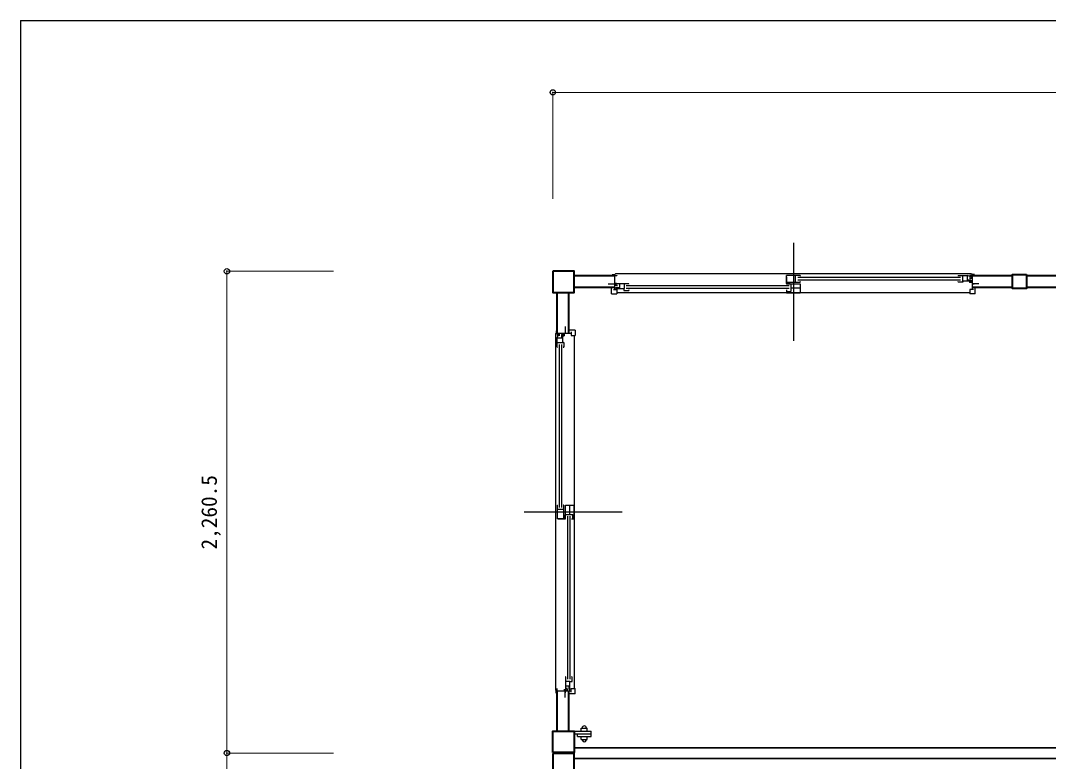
# Model space of a CAD drawing. Units: millimetres, scale not verified. Extents: x -9739 to 9926, y -7024 to 6958.
# Drawn here: x -9739 to -4914, y 3482 to 6958 of the extents above; entities that cross this region are included whole.
import ezdxf
from ezdxf.enums import TextEntityAlignment as Align

# ---------------------------------------------------------------- set-up
doc = ezdxf.new("R2010")
doc.units = ezdxf.units.MM
doc.header["$LTSCALE"] = 50
doc.header["$PDMODE"] = 32
doc.header["$PDSIZE"] = 25
for name, color, linetype, lineweight in [('0-0', 7, 'Continuous', 25), ('0-1', 7, 'Continuous', 25), ('0-2', 4, 'Continuous', 18)]:
    doc.layers.add(name, color=color, linetype=linetype, lineweight=lineweight)
doc.styles.add('ＭＳ ゴシック', font='')
doc.styles.get('ＭＳ ゴシック').set_extended_font_data('MS Gothic')

msp = doc.modelspace()

# ---------------------------------------------------------------- linework, layer by layer
at = {"layer": '0-0'}
msp.add_line((-9739.2, 6958.36), (-9739.2, -6317.92), dxfattribs=at)
msp.add_lwpolyline([(-9739.2, 6958.36), (9922.96, 6958.36), (9922.96, -7024.08)], dxfattribs=at)
at = {"layer": '0-1'}
for p, q in [((-6111.72, 5916.12), (-6111.72, 5456.11)), ((-6962.02, 5766.45), (-6950.72, 5766.45)), ((-6947.22, 5769.45), (-6950.72, 5765.95)), ((-6950.72, 5766.45), (-6950.72, 5696.45)), ((-5276.22, 5769.45), (-6947.22, 5769.45)), ((-6144.22, 5724.7), (-6144.22, 5761.7)), ((-6079.22, 5761.7), (-6144.22, 5761.7)), ((-6144.22, 5756.4), (-6144.22, 5725.2)), ((-6101.02, 5730.2), (-6101.02, 5761.7)), ((-5326.72, 5752.7), (-6091.22, 5752.7)), ((-6079.22, 5761.7), (-6079.22, 5759.7)), ((-5338.72, 5761.7), (-5338.72, 5759.7)), ((-5338.72, 5761.7), (-5293.71, 5761.7)), ((-5317.17, 5761.7), (-5317.17, 5736.2)), ((-5295.42, 5761.7), (-5295.42, 5736.2)), ((-5282.78, 5757.7), (-5293.71, 5761.7)), ((-5285.72, 5749.7), (-5280.74, 5750.2)), ((-5282.78, 5757.7), (-5275.72, 5757.7)), ((-5272.72, 5762.2), (-5282.72, 5762.2)), ((-5282.72, 5762.2), (-5282.72, 5760.7)), ((-5282.72, 5757.7), (-5282.72, 5754.7)), ((-5280.73, 5754.7), (-5282.72, 5754.7)), ((-5280.71, 5750.2), (-5272.72, 5750.2)), ((-5275.72, 5754.7), (-5277.72, 5754.7)), ((-5276.22, 5769.45), (-5272.72, 5765.95)), ((-5275.72, 5757.7), (-5275.72, 5754.7)), ((-6981.72, 5723.45), (-6950.72, 5723.45)), ((-6964.72, 5676.7), (-6964.72, 5706.7)), ((-6956.72, 5723.45), (-6956.72, 5720.45)), ((-6956.72, 5696.45), (-6939.72, 5696.45)), ((-6950.72, 5726.6), (-6942.72, 5726.6)), ((-6942.72, 5715.2), (-6950.72, 5715.2)), ((-6884.72, 5722.7), (-6947.72, 5722.7)), ((-6947.72, 5722.7), (-6947.72, 5719.7)), ((-6947.72, 5719.7), (-6945.73, 5719.7)), ((-6944.72, 5705.4), (-6927.47, 5705.4)), ((-6944.72, 5705.4), (-6944.72, 5701.2)), ((-6944.72, 5701.2), (-6906.27, 5701.2)), ((-6942.72, 5719.7), (-6940.72, 5719.7)), ((-6942.72, 5715.2), (-6937.72, 5714.7)), ((-6940.72, 5722.7), (-6940.72, 5719.7)), ((-6939.72, 5696.45), (-6939.72, 5681.45)), ((-6927.47, 5722.7), (-6927.47, 5701.2)), ((-6907.22, 5701.2), (-6907.22, 5691.2)), ((-6906.27, 5722.7), (-6906.27, 5701.2)), ((-6132.22, 5713.7), (-6896.72, 5713.7)), ((-6132.22, 5701.7), (-6896.72, 5701.7)), ((-6884.72, 5720.7), (-6884.72, 5722.7)), ((-6884.72, 5693.3), (-6884.72, 5694.7)), ((-6884.72, 5694.4), (-6884.72, 5691.2)), ((-6144.22, 5730.2), (-6079.22, 5730.2)), ((-6131.22, 5724.7), (-6144.22, 5724.7)), ((-6144.22, 5722.7), (-6144.22, 5720.7)), ((-6144.22, 5722.7), (-6079.22, 5722.7)), ((-6144.22, 5694.7), (-6144.22, 5681.2)), ((-6136.22, 5728.3), (-6127.92, 5728.3)), ((-6127.92, 5722.7), (-6127.92, 5728.3)), ((-6123.22, 5722.7), (-6123.22, 5687.5)), ((-6079.22, 5702.95), (-6123.22, 5702.95)), ((-5326.72, 5740.7), (-6091.22, 5740.7)), ((-6079.22, 5732.3), (-6079.22, 5733.7)), ((-6079.22, 5733.4), (-6079.22, 5730.2)), ((-6079.22, 5722.7), (-6079.22, 5681.2)), ((-5338.72, 5732.3), (-5338.72, 5733.7)), ((-5338.72, 5733.4), (-5338.72, 5730.2)), ((-5278.72, 5736.2), (-5317.17, 5736.2)), ((-5293.72, 5736.2), (-5316.22, 5736.2)), ((-5316.22, 5731.2), (-5316.22, 5736.2)), ((-5278.72, 5740.4), (-5295.42, 5740.4)), ((-5272.72, 5732.7), (-5285.22, 5732.7)), ((-5285.22, 5732.7), (-5285.22, 5728.7)), ((-5272.72, 5728.7), (-5285.22, 5728.7)), ((-5266.72, 5696.45), (-5283.72, 5696.45)), ((-5283.72, 5696.45), (-5283.72, 5681.45)), ((-5278.72, 5740.4), (-5278.72, 5736.2)), ((-5241.72, 5723.45), (-5272.72, 5723.45)), ((-5266.72, 5723.45), (-5266.72, 5720.45)), ((-5258.72, 5676.7), (-5258.72, 5706.7)), ((-6964.72, 5676.7), (-6939.72, 5676.7)), ((-5283.72, 5681.45), (-6939.72, 5681.45)), ((-6939.72, 5681.45), (-6939.72, 5676.7)), ((-6907.22, 5691.2), (-6884.72, 5691.2)), ((-6144.22, 5687.5), (-6123.22, 5687.5)), ((-6144.22, 5681.2), (-6079.22, 5681.2)), ((-5283.72, 5681.45), (-5283.72, 5676.7)), ((-5258.72, 5676.7), (-5283.72, 5676.7)), ((-7182.47, 5522.7), (-7182.47, 5491.7)), ((-7135.72, 5505.7), (-7165.72, 5505.7)), ((-7135.72, 5505.7), (-7135.72, 5480.7)), ((-7228.47, 5488.2), (-7224.97, 5491.7)), ((-7228.47, 5488.2), (-7228.47, 3817.2)), ((-7221.22, 5491.7), (-7221.22, 5481.7)), ((-7221.22, 5481.7), (-7219.72, 5481.7)), ((-7216.72, 5481.64), (-7220.72, 5470.71)), ((-7220.72, 5425.7), (-7220.72, 5470.71)), ((-7220.72, 5469), (-7195.22, 5469)), ((-7216.72, 5481.64), (-7216.72, 5488.7)), ((-7216.72, 5488.7), (-7213.72, 5488.7)), ((-7216.72, 5481.7), (-7213.72, 5481.7)), ((-7213.72, 5488.7), (-7213.72, 5486.7)), ((-7213.72, 5483.7), (-7213.72, 5481.7)), ((-7209.22, 5483.72), (-7209.22, 5491.7)), ((-7208.72, 5478.7), (-7209.22, 5483.69)), ((-7199.42, 5485.7), (-7199.42, 5469)), ((-7199.42, 5485.7), (-7195.22, 5485.7)), ((-7195.22, 5485.7), (-7195.22, 5447.25)), ((-7195.22, 5470.7), (-7195.22, 5448.2)), ((-7191.72, 5491.7), (-7191.72, 5479.2)), ((-7191.72, 5479.2), (-7187.72, 5479.2)), ((-7187.72, 5491.7), (-7187.72, 5479.2)), ((-7182.47, 5497.7), (-7179.47, 5497.7)), ((-7155.47, 5497.7), (-7155.47, 5480.7)), ((-7155.47, 5480.7), (-7140.47, 5480.7)), ((-7140.47, 5480.7), (-7140.47, 3824.7)), ((-7140.47, 5480.7), (-7135.72, 5480.7)), ((-7220.72, 5447.25), (-7195.22, 5447.25)), ((-7220.72, 5425.7), (-7218.72, 5425.7)), ((-7211.72, 5437.7), (-7211.72, 4673.2)), ((-7199.72, 5437.7), (-7199.72, 4673.2)), ((-7190.22, 5448.2), (-7195.22, 5448.2)), ((-7191.32, 5425.7), (-7192.72, 5425.7)), ((-7192.42, 5425.7), (-7189.22, 5425.7)), ((-7220.72, 4685.2), (-7220.72, 4620.2)), ((-7220.72, 4685.2), (-7218.72, 4685.2)), ((-7191.32, 4685.2), (-7192.72, 4685.2)), ((-7192.42, 4685.2), (-7189.22, 4685.2)), ((-7189.22, 4620.2), (-7189.22, 4685.2)), ((-7181.72, 4685.2), (-7140.22, 4685.2)), ((-7181.72, 4620.2), (-7181.72, 4685.2)), ((-7161.97, 4685.2), (-7161.97, 4641.2)), ((-7140.22, 4620.2), (-7140.22, 4685.2)), ((-7375.15, 4652.7), (-6915.13, 4652.7)), ((-7189.22, 4663.4), (-7220.72, 4663.4)), ((-7187.32, 4628.2), (-7187.32, 4636.5)), ((-7181.72, 4636.5), (-7187.32, 4636.5)), ((-7183.72, 4633.2), (-7183.72, 4620.2)), ((-7181.72, 4641.2), (-7146.52, 4641.2)), ((-7172.72, 4632.2), (-7172.72, 3867.7)), ((-7160.72, 4632.2), (-7160.72, 3867.7)), ((-7146.52, 4620.2), (-7146.52, 4641.2)), ((-7183.72, 4620.2), (-7220.72, 4620.2)), ((-7215.42, 4620.2), (-7184.22, 4620.2)), ((-7181.72, 4620.2), (-7179.72, 4620.2)), ((-7153.72, 4620.2), (-7140.22, 4620.2)), ((-7181.72, 3879.7), (-7181.72, 3816.7)), ((-7179.72, 3879.7), (-7181.72, 3879.7)), ((-7152.32, 3879.7), (-7153.72, 3879.7)), ((-7153.42, 3879.7), (-7150.22, 3879.7)), ((-7150.22, 3857.2), (-7150.22, 3879.7)), ((-7228.47, 3817.2), (-7224.97, 3813.7)), ((-7225.47, 3802.4), (-7225.47, 3813.7)), ((-7225.47, 3813.7), (-7155.47, 3813.7)), ((-7185.62, 3813.7), (-7185.62, 3821.7)), ((-7182.47, 3782.7), (-7182.47, 3813.7)), ((-7181.72, 3858.15), (-7160.22, 3858.15)), ((-7181.72, 3836.95), (-7160.22, 3836.95)), ((-7181.72, 3823.7), (-7178.72, 3823.7)), ((-7181.72, 3816.7), (-7178.72, 3816.7)), ((-7178.72, 3821.7), (-7178.72, 3823.7)), ((-7178.72, 3816.7), (-7178.72, 3818.7)), ((-7174.22, 3821.7), (-7173.72, 3826.7)), ((-7174.22, 3821.7), (-7174.22, 3813.7)), ((-7164.42, 3819.7), (-7164.42, 3836.95)), ((-7164.42, 3819.7), (-7160.22, 3819.7)), ((-7160.22, 3819.7), (-7160.22, 3858.15)), ((-7160.22, 3857.2), (-7150.22, 3857.2)), ((-7155.47, 3807.7), (-7155.47, 3824.7)), ((-7155.47, 3824.7), (-7140.47, 3824.7)), ((-7140.47, 3824.7), (-7135.72, 3824.7)), ((-7135.72, 3799.7), (-7135.72, 3824.7)), ((-7182.47, 3807.7), (-7179.47, 3807.7)), ((-7135.72, 3799.7), (-7165.72, 3799.7)), ((-7140.72, 3623.7), (-7060.72, 3623.7)), ((-7107.22, 3638.7), (-7079.22, 3638.7)), ((-7107.22, 3623.7), (-7107.22, 3638.7)), ((-7079.22, 3623.7), (-7079.22, 3638.7)), ((-7060.72, 3599.7), (-7060.72, 3623.7)), ((-7140.72, 3611.7), (-7060.72, 3611.7)), ((-7125.72, 3599.7), (-7125.72, 3611.7)), ((-7125.72, 3599.7), (-7060.72, 3599.7)), ((-7107.22, 3584.7), (-7107.22, 3599.7)), ((-7107.22, 3584.7), (-7079.22, 3584.7)), ((-7079.22, 3584.7), (-7079.22, 3599.7))]:
    msp.add_line(p, q, dxfattribs=at)
at = {"layer": '0-1', "color": 4, "lineweight": 18}
for p, q in [((-8770.72, 5781.7), (-8270.72, 5781.7)), ((-8770.72, 3521.2), (-8770.72, 5781.7)), ((-8770.72, 3521.2), (-8270.72, 3521.2)), ((-8770.72, 1258.2), (-8770.72, 3521.2)), ((-8770.72, 3521.2), (-8270.72, 3521.2))]:
    msp.add_line(p, q, dxfattribs=at)
at = {"layer": '0-1', "color": 2, "lineweight": 40}
for p, q in [((-7140.72, 5761.7), (-6950.72, 5761.7)), ((-5272.72, 5761.7), (-5082.72, 5761.7)), ((-5017.72, 5761.7), (-3763.72, 5761.7)), ((-7140.72, 5706.7), (-6950.72, 5706.7)), ((-5272.72, 5706.7), (-5082.72, 5706.7)), ((-5017.72, 5706.7), (-3763.72, 5706.7)), ((-7220.72, 5491.7), (-7220.72, 5681.7)), ((-7165.72, 5491.7), (-7165.72, 5681.7)), ((-7220.72, 3623.7), (-7220.72, 3813.7)), ((-7165.72, 3623.7), (-7165.72, 3813.7))]:
    msp.add_line(p, q, dxfattribs=at)
at = {"layer": '0-1', "color": 4, "lineweight": 18}
msp.add_lwpolyline([(-1540.72, 6621.12), (-7240.72, 6621.12), (-7240.72, 6121.12)], dxfattribs=at)
at = {"layer": '0-1', "color": 2, "lineweight": 40}
for points in [[(-7240.72, 5781.7), (-7240.72, 5681.7), (-7140.72, 5681.7), (-7140.72, 5781.7)], [(-5017.72, 5766.7), (-5017.72, 5701.7), (-5082.72, 5701.7), (-5082.72, 5766.7)], [(-7240.72, 3523.7), (-7240.72, 3623.7), (-7140.72, 3623.7), (-7140.72, 3523.7)], [(-7240.72, 3518.7), (-7240.72, 3418.7), (-7140.72, 3418.7), (-7140.72, 3518.7)]]:
    msp.add_lwpolyline(points, close=True, dxfattribs=at)
at = {"layer": '0-1'}
for points in [[(-6950.72, 5762.2), (-6940.72, 5762.2), (-6940.72, 5760.7)], [(-5261.42, 5766.45), (-5272.72, 5766.45), (-5272.72, 5696.45)], [(-5316.22, 5735.7), (-5316.22, 5730.2), (-5338.72, 5730.2)], [(-7225.47, 5503), (-7225.47, 5491.7), (-7155.47, 5491.7)], [(-7194.72, 5448.2), (-7189.22, 5448.2), (-7189.22, 5425.7)], [(-7221.22, 3813.7), (-7221.22, 3823.7), (-7219.72, 3823.7)]]:
    msp.add_lwpolyline(points, dxfattribs=at)
for centre, radius, start, end in [((-5280.71, 5749.9), 0.3, 90, 95.71059), ((-7208.92, 5483.72), 0.3, 180, 185.71059), ((-7093.22, 3638.7), 10, 0, 180), ((-7093.22, 3584.7), 10, 179.99998, 359.99998)]:
    msp.add_arc(centre, radius, start, end, dxfattribs=at)
at = {"layer": '0-1', "color": 4}
for p in [(-7240.72, 6621.12), (-8770.72, 5781.7), (-8770.72, 3521.2)]:
    msp.add_point(p, dxfattribs=at)
at = {"layer": '0-2', "color": 3, "lineweight": 35}
for p, q in [((-7140.72, 3546.2), (-1640.72, 3546.2)), ((-7140.72, 3496.2), (-1640.72, 3496.2))]:
    msp.add_line(p, q, dxfattribs=at)

# ---------------------------------------------------------------- texts
at = {"layer": '0-1', "color": 4, "style": 'ＭＳ ゴシック'}
msp.add_text('2,260.5', height=73.31, rotation=90, dxfattribs=at).set_placement((-8795.72, 4476.45), align=Align.BOTTOM_LEFT)

doc.saveas('drawing.dxf')
